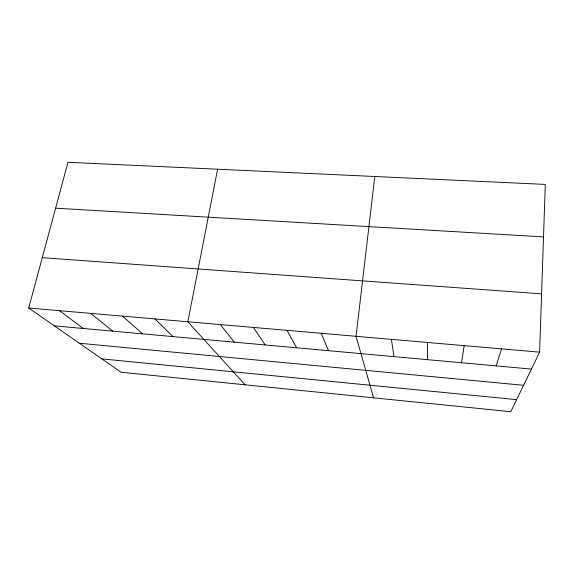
<?xml version="1.0" encoding="UTF-8"?>
<svg xmlns="http://www.w3.org/2000/svg" width="574" height="574" viewBox="0 0 574 574"><rect width="100%" height="100%" fill="white"/><g stroke="black" fill="none" stroke-linecap="round" stroke-linejoin="round"><path stroke-width="0.86" d="M427.458 359.654L427.494 342.477M539.603 352.156L545.3 184.405L67.976 162.284L28.7 308.023L121.057 372.246L510.795 411.716L539.603 352.156L28.7 308.023M374.808 176.505L356.031 336.299L373.581 397.818M461.532 362.739L464.194 345.641M217.611 169.222L187.842 321.77L245.12 384.81M496.18 365.882L501.554 348.87M55.613 208.175L543.521 236.89M42.268 257.669L541.583 293.845M54.343 325.853L531.424 369.075M79.355 343.252L523.574 385.29M101.849 358.886L516.636 399.633M59.466 310.685L83.309 328.479M90.749 313.382L112.734 331.148M122.563 316.131L142.632 333.853M154.923 318.929L172.996 336.601M220.344 324.583L234.292 342.154M253.399 327.438L265.21 344.96M287.022 330.337L296.615 347.801M321.225 333.293L328.536 350.692M391.446 339.363L393.943 356.619"/></g></svg>
